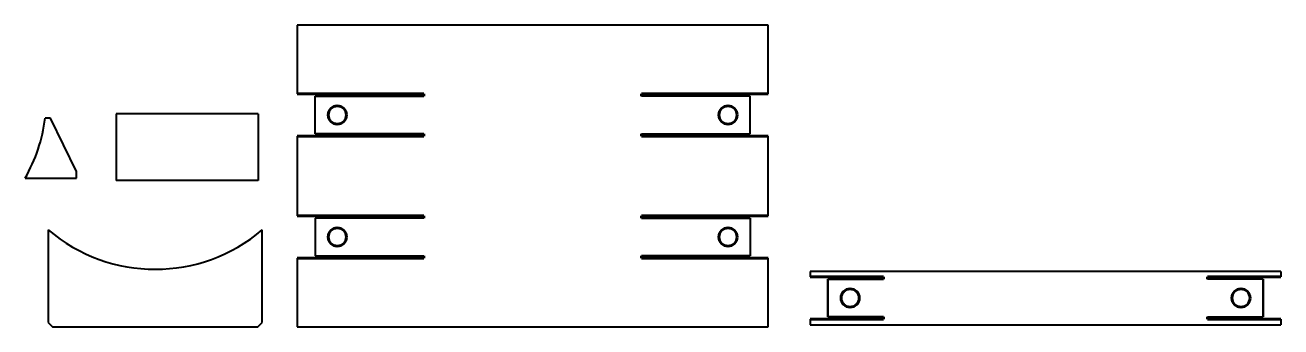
# Model space of a CAD drawing. Header units: millimetres. Extents: x 942 to 3770, y 5 to 685.
import ezdxf

# ---------------------------------------------------------------- set-up
doc = ezdxf.new("R2010")
doc.units = ezdxf.units.MM
doc.linetypes.add('K5LT32768', pattern=[0])
doc.linetypes.add('K5LT_BASIC', pattern=[0])
doc.layers.add('Системный слой', color=7, linetype='Continuous')

msp = doc.modelspace()

# ---------------------------------------------------------------- linework, layer by layer
at = {"color": 7, "linetype": 'K5LT32768', "lineweight": 40}
for p, q in [((2615, 685), (1555, 685)), ((1555, 685), (1555, 530)), ((2615, 530), (2615, 685)), ((1595, 440), (1595, 525)), ((1595, 525), (1840, 525)), ((1840, 525), (1840, 525)), ((1840, 525), (1840, 525)), ((2575, 525), (2330, 525)), ((2330, 525), (2330, 525)), ((2330, 525), (2330, 525)), ((2575, 440), (2575, 525)), ((1467.1, 485), (1147, 485)), ((1147, 485), (1147, 335)), ((1467.1, 485), (1467.1, 335)), ((999.1, 475), (987.1, 475)), ((1058, 355), (999.1, 475)), ((1555, 435), (1555, 255)), ((1840, 440), (1595, 440)), ((1840, 440), (1840, 440)), ((2330, 440), (2575, 440)), ((2330, 440), (2330, 440)), ((2615, 255), (2615, 435)), ((942, 340), (1058, 340)), ((1058, 340), (1058, 355)), ((1467.1, 335), (1147, 335)), ((1595, 250), (1595, 165)), ((1840, 250), (1595, 250)), ((1840, 250), (1840, 250)), ((2330, 250), (2575, 250)), ((2330, 250), (2330, 250)), ((2575, 250), (2575, 165)), ((994, 223.6), (994, 15)), ((1476, 15), (1476, 223.6)), ((1555, 160), (1555, 5)), ((1595, 165), (1840, 165)), ((1840, 165), (1840, 165)), ((1840, 165), (1840, 165)), ((2575, 165), (2330, 165)), ((2330, 165), (2330, 165)), ((2330, 165), (2330, 165)), ((2615, 5), (2615, 160)), ((3770, 130), (2710, 130)), ((2710, 130), (2710, 117.5)), ((3770, 130), (3770, 117.5)), ((2750, 112.5), (2750, 27.5)), ((2750, 112.5), (2875, 112.5)), ((2750, 27.5), (2750, 112.5)), ((2875, 112.5), (2875, 112.5)), ((2875, 112.5), (2875, 112.5)), ((2875, 112.5), (2875, 112.5)), ((3730, 112.5), (3605, 112.5)), ((3605, 112.5), (3605, 112.5)), ((3605, 112.5), (3605, 112.5)), ((3605, 112.5), (3605, 112.5)), ((3730, 112.5), (3730, 27.5)), ((3730, 27.5), (3730, 112.5)), ((994, 15), (1004, 5)), ((1004, 5), (1466, 5)), ((1466, 5), (1476, 15)), ((1555, 5), (2615, 5)), ((2710, 22.5), (2710, 10)), ((2710, 10), (3770, 10)), ((2875, 27.5), (2750, 27.5)), ((2875, 27.5), (2875, 27.5)), ((2875, 27.5), (2875, 27.5)), ((3605, 27.5), (3730, 27.5)), ((3605, 27.5), (3605, 27.5)), ((3605, 27.5), (3605, 27.5)), ((3770, 22.5), (3770, 10))]:
    msp.add_line(p, q, dxfattribs=at)
for centre, radius, start, end in [((627.9, 520), 362, 330.1826, 352.8591), ((1235, 507), 372, 229.6203, 310.3797)]:
    msp.add_arc(centre, radius, start, end, dxfattribs=at)
at = {"layer": 'Системный слой', "color": 150, "linetype": 'K5LT_BASIC', "lineweight": 60}
for p, q in [((1840, 530), (1555, 530)), ((1840, 525), (1840, 530)), ((2330, 525), (2330, 530)), ((2330, 530), (2615, 530)), ((1840, 435), (1555, 435)), ((1840, 440), (1840, 435)), ((2330, 440), (2330, 435)), ((2330, 435), (2615, 435)), ((1840, 255), (1555, 255)), ((1840, 250), (1840, 255)), ((2330, 250), (2330, 255)), ((2330, 255), (2615, 255)), ((1840, 160), (1555, 160)), ((1840, 165), (1840, 160)), ((2330, 165), (2330, 160)), ((2330, 160), (2615, 160)), ((2875, 117.5), (2710, 117.5)), ((2875, 112.5), (2875, 117.5)), ((3605, 112.5), (3605, 117.5)), ((3605, 117.5), (3770, 117.5)), ((2875, 22.5), (2710, 22.5)), ((2875, 27.5), (2875, 22.5)), ((3605, 27.5), (3605, 22.5)), ((3605, 22.5), (3770, 22.5))]:
    msp.add_line(p, q, dxfattribs=at)
for centre in [(1645, 482.5), (2525, 482.5), (1645, 207.5), (2525, 207.5), (2800, 70), (3680, 70)]:
    msp.add_circle(centre, 20.5, dxfattribs=at)

doc.saveas('drawing.dxf')
